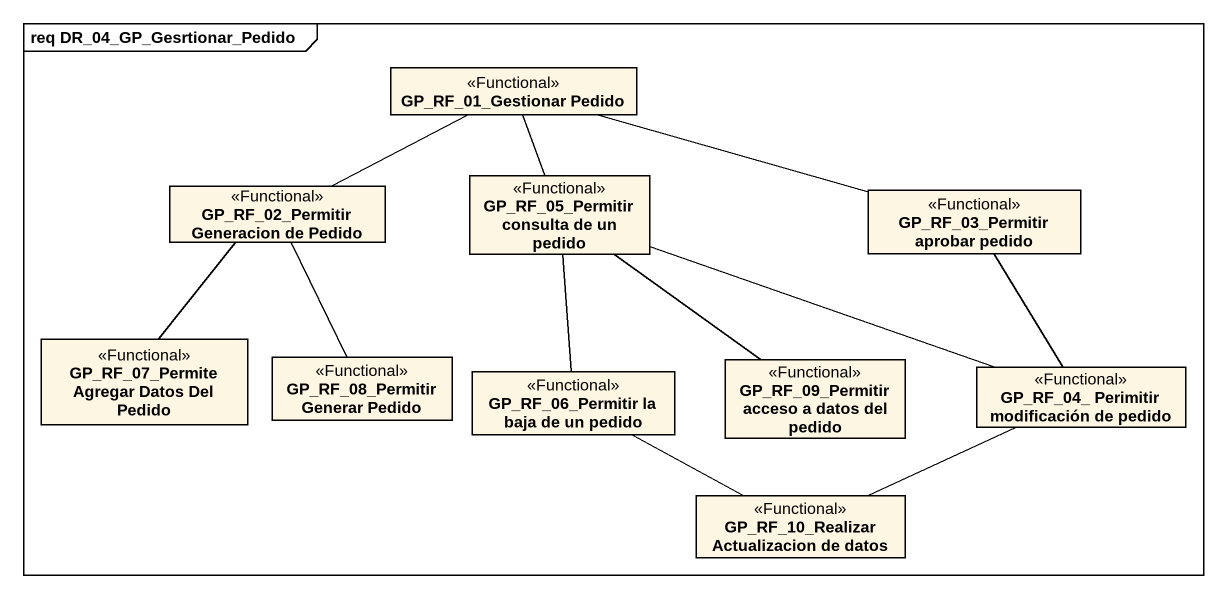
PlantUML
@startuml
mainframe req DR_04_GP_Gesrtionar_Pedido
hide circle
hide empty members
class "GP_RF_01_Gestionar Pedido" as GP_RF_01_Gestionar_Pedido <<Functional>>
class "GP_RF_02_Permitir Generacion de Pedido" as GP_RF_02_Permitir <<Functional>>
class "GP_RF_05_Permitir consulta de un pedido" as GP_RF_05_Permitir_consulta <<Functional>>
class "GP_RF_03_Permitir aprobar pedido" as GP_RF_03_Permitir_aprobar <<Functional>>
class "GP_RF_07_Permite Agregar Datos Del Pedido" as GP_RF_07_Permite_Agregar <<Functional>>
class "GP_RF_08_Permitir Generar Pedido" as GP_RF_08_Permitir_Generar <<Functional>>
class "GP_RF_06_Permitir la baja de un pedido" as GP_RF_06_Permitir_la_baja <<Functional>>
class "GP_RF_09_Permitir acceso a datos del pedido" as GP_RF_09_Permitir_acceso_a <<Functional>>
class "GP_RF_04_ Perimitir modificación de pedido" as GP_RF_04_Perimitir <<Functional>>
class "GP_RF_10_Realizar Actualizacion de datos" as GP_RF_10_Realizar <<Functional>>
GP_RF_01_Gestionar_Pedido -left- GP_RF_02_Permitir
GP_RF_01_Gestionar_Pedido -- GP_RF_05_Permitir_consulta
GP_RF_01_Gestionar_Pedido -right- GP_RF_03_Permitir_aprobar
GP_RF_02_Permitir -- GP_RF_07_Permite_Agregar
GP_RF_02_Permitir -- GP_RF_08_Permitir_Generar
GP_RF_05_Permitir_consulta -- GP_RF_06_Permitir_la_baja
GP_RF_05_Permitir_consulta -- GP_RF_09_Permitir_acceso_a
GP_RF_05_Permitir_consulta -right- GP_RF_04_Perimitir
GP_RF_03_Permitir_aprobar -- GP_RF_04_Perimitir
GP_RF_06_Permitir_la_baja -right- GP_RF_10_Realizar
GP_RF_04_Perimitir -left- GP_RF_10_Realizar
@enduml
